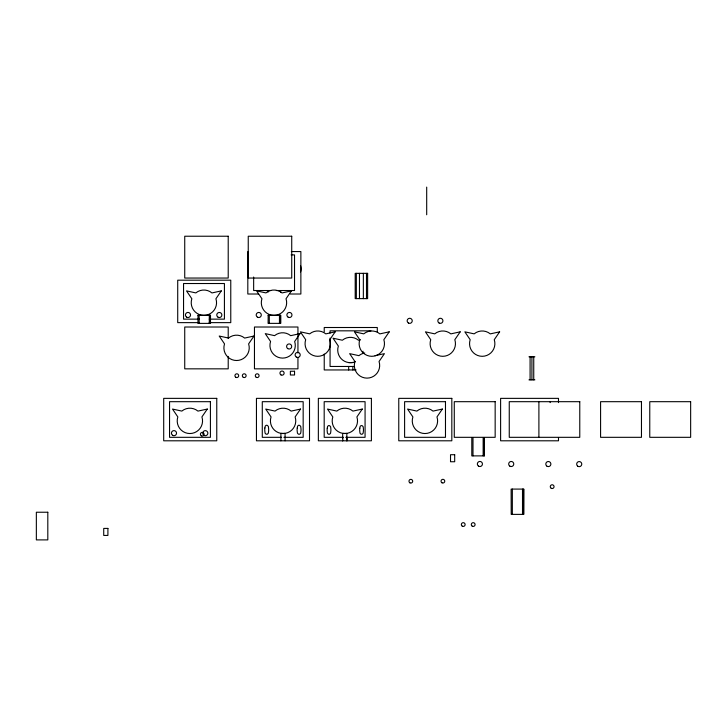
<?xml version="1.0" encoding="UTF-8"?>
<svg xmlns="http://www.w3.org/2000/svg" width="727" height="727" viewBox="0 0 727 727"><rect width="100%" height="100%" fill="white"/><g stroke="black" fill="none" stroke-linecap="round" stroke-linejoin="round"><path stroke-width="1.09" d="M300.596 271.889L300.96 270.144A12.005 12.005 0 0 0 300.951 267.445L300.596 265.7M360.556 339.791L358.475 340.245A12.668 12.668 0 0 0 342.344 340.227L333.039 338.209L338.355 346.07A12.668 12.668 0 0 0 355.467 361.628M375.077 355.685L384.429 353.64L379.049 361.51A12.668 12.668 0 0 1 367.008 378.122A12.668 12.668 0 0 1 354.958 361.51L349.642 353.64L358.947 355.667A12.668 12.668 0 0 1 364.763 352.977M291.318 251.569L300.869 251.569L300.869 294.008L290.255 294.008M291.118 254.895L294.526 254.895L294.526 290.527L276.36 290.527M270.68 290.527L253.65 290.527L253.65 277.032M258.421 294.008L247.816 294.008L247.816 251.569M197.935 315.273L210.494 315.273L210.494 323.388L197.935 323.388L198.008 315.273M268.099 315.254L280.658 315.254L280.658 323.37L268.099 323.37L268.172 315.254M199.443 319.144L183.549 319.144L183.549 283.521L224.425 283.521L224.425 319.144L209.249 319.144M199.198 322.634L177.715 322.634L177.715 280.186L230.768 280.186L230.768 322.634L209.249 322.634M370.943 330.83L330.067 330.83L330.067 333.066M528.947 356.812L534.881 356.812M348.687 362.573L352.831 362.573M353.913 366.463L330.067 366.463L330.067 338.119M356.066 369.952L324.233 369.952L324.233 354.031M528.947 379.867L534.881 379.867M285.057 433.419L280.913 433.419L280.895 440.844M281.594 437.318L262.283 437.318L262.283 401.686L303.168 401.686L303.168 437.318L283.866 437.318M343.489 437.318L324.187 437.318L324.187 401.686L365.072 401.686L365.072 437.318L345.761 437.318M523.704 489.089L511.136 489.089L511.208 514.38L523.704 514.38L523.704 489.089L523.631 514.38M558.49 402.604L558.49 398.36L500.612 398.36L500.612 440.798L558.49 440.798L558.49 437.618M550.139 401.686L550.139 402.604M538.898 401.686L538.898 437.318M533.745 356.812L533.745 379.867M531.919 356.812L531.919 379.867M530.083 356.812L530.083 379.867M522.504 489.089L522.504 514.38M512.335 489.089L512.335 514.38M484.355 438.19L484.355 455.884L471.796 455.884L471.796 438.19M484.282 438.19L484.282 455.884M483.155 438.19L483.155 455.884M472.995 438.19L472.995 455.884M426.694 187.103L426.694 214.765M377.286 331.748L377.286 327.504L324.233 327.504L324.233 331.748M366.499 273.343L366.499 298.624M363.355 273.343L363.355 298.624M359.474 273.343L359.474 298.624M356.33 273.343L356.33 298.624M352.84 366.463L352.84 369.988M348.678 366.463L348.669 369.988M346.97 437.318L346.97 440.798M346.834 440.844L346.834 433.419L342.681 433.419L342.662 438.063M342.799 437.318L342.799 440.798M342.662 440.38L342.662 440.844M297.943 353.013L297.943 327.014L254.459 327.014L254.459 368.843L297.943 368.843L297.943 357.539M285.066 433.419L285.066 440.844M280.64 290.527L280.64 292.127M280.586 315.254L280.586 323.37M279.459 315.254L279.459 323.37M269.299 315.254L269.299 323.37M268.081 290.527L268.081 292.127M228.214 338.319L228.214 327.014L184.731 327.014L184.731 368.843L228.214 368.843L228.214 356.403M210.421 315.273L210.421 323.388M209.294 315.273L209.294 323.388M199.134 315.273L199.134 323.388M363.018 351.223A12.668 12.668 0 0 1 362.591 353.467M327.259 428.203L327.205 428.639A11.614 11.614 0 0 0 327.205 431.247C326.796 435.373 331.239 435.373 330.83 431.247A11.614 11.614 0 0 0 330.83 428.639C331.303 425.004 327.123 424.132 327.259 428.203M359.82 428.203L359.756 428.639A11.614 11.614 0 0 0 359.756 431.247C359.347 435.373 363.791 435.373 363.382 431.247A11.614 11.614 0 0 0 363.382 428.639C363.854 425.004 359.674 424.132 359.82 428.203M264.882 427.976L264.828 428.43A12.005 12.005 0 0 0 264.828 431.129C264.401 435.409 269.017 435.409 268.599 431.129A12.005 12.005 0 0 0 268.59 428.43C269.081 424.659 264.746 423.759 264.882 427.976M297.252 427.976L297.189 428.43A12.005 12.005 0 0 0 297.189 431.129C296.761 435.409 301.378 435.409 300.96 431.129A12.005 12.005 0 0 0 300.951 428.43C301.441 424.659 297.107 423.759 297.252 427.976M221.308 290.891L215.928 298.761A12.668 12.668 0 0 1 203.878 315.364A12.668 12.668 0 0 1 191.837 298.761L186.521 290.891L195.827 292.908A12.668 12.668 0 0 1 211.957 292.936L221.308 290.891M253.987 336.028L248.616 343.898A12.668 12.668 0 0 1 236.566 360.51A12.668 12.668 0 0 1 224.525 343.898L219.2 336.028L228.514 338.055A12.668 12.668 0 0 1 244.645 338.073L253.987 336.028M207.295 409.056L201.924 416.925A12.668 12.668 0 0 1 189.874 433.537A12.668 12.668 0 0 1 177.833 416.925L172.508 409.056L181.823 411.082A12.668 12.668 0 0 1 197.953 411.1L207.295 409.056M291.409 290.891L286.029 298.761A12.668 12.668 0 0 1 273.979 315.364A12.668 12.668 0 0 1 261.938 298.761L256.622 290.891L265.928 292.908A12.668 12.668 0 0 1 282.058 292.936L291.409 290.891M300.042 333.62L294.662 341.49A12.668 12.668 0 0 1 282.621 358.102A12.668 12.668 0 0 1 270.571 341.49L265.255 333.62L274.57 335.647A12.668 12.668 0 0 1 290.7 335.665L300.042 333.62M335.156 331.839L329.776 339.7A12.668 12.668 0 0 1 317.726 356.312A12.668 12.668 0 0 1 305.685 339.7L300.369 331.839L309.675 333.857A12.668 12.668 0 0 1 325.805 333.875L335.156 331.839M300.515 409.056L295.135 416.925A12.668 12.668 0 0 1 283.085 433.537A12.668 12.668 0 0 1 271.044 416.925L265.728 409.056L275.033 411.082A12.668 12.668 0 0 1 291.163 411.1L300.515 409.056M389.227 331.839L383.847 339.7A12.668 12.668 0 0 1 371.797 356.312A12.668 12.668 0 0 1 359.756 339.7L354.44 331.839L363.745 333.857A12.668 12.668 0 0 1 379.876 333.875L389.227 331.839M362.282 409.056L356.902 416.925A12.668 12.668 0 0 1 344.852 433.537A12.668 12.668 0 0 1 332.812 416.925L327.495 409.056L336.801 411.082A12.668 12.668 0 0 1 352.931 411.1L362.282 409.056M460.209 331.839L454.829 339.7A12.668 12.668 0 0 1 442.779 356.312A12.668 12.668 0 0 1 430.738 339.7L425.422 331.839L434.728 333.857A12.668 12.668 0 0 1 450.858 333.875L460.209 331.839M442.361 409.056L436.982 416.925A12.668 12.668 0 0 1 424.931 433.537A12.668 12.668 0 0 1 412.891 416.925L407.574 409.056L416.88 411.082A12.668 12.668 0 0 1 433.01 411.1L442.361 409.056M499.631 331.839L494.26 339.7A12.668 12.668 0 0 1 482.21 356.312A12.668 12.668 0 0 1 470.169 339.7L464.844 331.839L474.158 333.857A12.668 12.668 0 0 1 490.289 333.875L499.631 331.839M228.214 236.23L184.731 236.23L184.731 278.05L228.214 278.05L228.214 236.23M291.727 236.23L248.243 236.23L248.243 278.05L291.727 278.05L291.727 236.23M367.626 273.343L355.203 273.343L355.203 298.624L367.626 298.624L367.626 273.343M294.544 371.243L290.373 371.243L290.373 374.996L294.544 374.996L294.544 371.243M216.764 398.36L163.702 398.36L163.702 440.798L216.764 440.798L216.764 398.36M309.511 398.36L256.449 398.36L256.449 440.798L309.511 440.798L309.511 398.36M371.406 398.36L318.353 398.36L318.353 440.798L371.406 440.798L371.406 398.36M451.821 398.36L398.769 398.36L398.769 440.798L451.821 440.798L451.821 398.36M210.421 401.686L169.545 401.686L169.545 437.318L210.421 437.318L210.421 401.686M445.478 401.686L404.603 401.686L404.603 437.318L445.478 437.318L445.478 401.686M495.16 401.686L454.275 401.686L454.275 437.318L495.16 437.318L495.16 401.686M579.773 401.686L509.254 401.686L509.254 437.318L579.773 437.318L579.773 401.686M641.468 401.686L600.584 401.686L600.584 437.318L641.468 437.318L641.468 401.686M690.65 401.686L649.765 401.686L649.765 437.318L690.65 437.318L690.65 401.686M454.684 454.72L450.522 454.72L450.522 461.745L454.684 461.745L454.693 454.72M47.809 512.235L36.35 512.235L36.35 539.897L47.809 539.897L47.809 512.235M107.905 528.411L103.734 528.411L103.725 535.436L107.905 535.436L107.914 528.411M201.315 435.8A1.817 1.817 0 0 0 204.042 434.228A1.817 1.817 0 0 0 201.315 432.656A1.817 1.817 0 0 0 201.315 435.8M441.971 482.792A1.863 1.863 0 0 0 444.76 481.183A1.863 1.863 0 0 0 441.971 479.566A1.863 1.863 0 0 0 441.971 482.792M409.91 482.828A1.863 1.863 0 0 0 412.7 481.21A1.863 1.863 0 0 0 409.91 479.602A1.863 1.863 0 0 0 409.91 482.828M551.22 488.28A1.881 1.881 0 0 0 554.047 486.645A1.881 1.881 0 0 0 551.22 485.018A1.881 1.881 0 0 0 551.22 488.28M296.389 357.121A2.544 2.544 0 0 0 300.206 354.912A2.544 2.544 0 0 0 296.389 352.713A2.544 2.544 0 0 0 296.389 357.121M577.547 466.034A2.544 2.544 0 0 0 581.718 464.608A2.544 2.544 0 0 0 578.401 461.7A2.544 2.544 0 0 0 577.547 466.034M546.668 465.971A2.544 2.544 0 0 0 550.839 464.544A2.544 2.544 0 0 0 547.522 461.645A2.544 2.544 0 0 0 546.668 465.971M478.466 466.098A2.544 2.544 0 0 0 482.437 464.171A2.544 2.544 0 0 0 478.784 461.7A2.544 2.544 0 0 0 478.466 466.098M509.8 466.116A2.544 2.544 0 0 0 513.762 464.19A2.544 2.544 0 0 0 510.109 461.718A2.544 2.544 0 0 0 509.8 466.116M462.29 526.184A1.881 1.881 0 0 0 465.116 524.549A1.881 1.881 0 0 0 462.29 522.922A1.881 1.881 0 0 0 462.29 526.184M472.25 526.184A1.881 1.881 0 0 0 475.076 524.549A1.881 1.881 0 0 0 472.25 522.922A1.881 1.881 0 0 0 472.25 526.184M408.429 323.024A2.544 2.544 0 0 0 412.245 320.825A2.544 2.544 0 0 0 408.429 318.617A2.544 2.544 0 0 0 408.429 323.024M439.108 323.024A2.544 2.544 0 0 0 442.925 320.816A2.544 2.544 0 0 0 439.108 318.608A2.544 2.544 0 0 0 439.108 323.024M280.995 374.923A2.081 2.081 0 0 0 284.121 373.124A2.081 2.081 0 0 0 280.995 371.315A2.081 2.081 0 0 0 280.995 374.923M218.045 317.208A2.544 2.544 0 0 0 221.862 315A2.544 2.544 0 0 0 218.045 312.792A2.544 2.544 0 0 0 218.045 317.208M186.557 317.099A2.544 2.544 0 0 0 190.529 315.164A2.544 2.544 0 0 0 186.875 312.692A2.544 2.544 0 0 0 186.557 317.099M257.467 317.19A2.544 2.544 0 0 0 261.293 314.982A2.544 2.544 0 0 0 257.467 312.783A2.544 2.544 0 0 0 257.467 317.19M288.156 317.19A2.544 2.544 0 0 0 291.972 314.982A2.544 2.544 0 0 0 288.156 312.774A2.544 2.544 0 0 0 288.156 317.19M203.878 435.282A2.544 2.544 0 0 0 207.849 433.356A2.544 2.544 0 0 0 204.196 430.884A2.544 2.544 0 0 0 203.878 435.282M172.553 435.264A2.544 2.544 0 0 0 176.525 433.337A2.544 2.544 0 0 0 172.872 430.866A2.544 2.544 0 0 0 172.553 435.264M287.719 348.587A2.544 2.544 0 0 0 291.691 346.661A2.544 2.544 0 0 0 288.037 344.189A2.544 2.544 0 0 0 287.719 348.587M256.249 377.313A1.881 1.881 0 0 0 259.076 375.677A1.881 1.881 0 0 0 256.249 374.051A1.881 1.881 0 0 0 256.249 377.313M243.291 377.313A1.881 1.881 0 0 0 246.117 375.677A1.881 1.881 0 0 0 243.291 374.051A1.881 1.881 0 0 0 243.291 377.313M235.875 377.313A1.881 1.881 0 0 0 238.692 375.677A1.881 1.881 0 0 0 235.875 374.051A1.881 1.881 0 0 0 235.875 377.313"/></g></svg>
